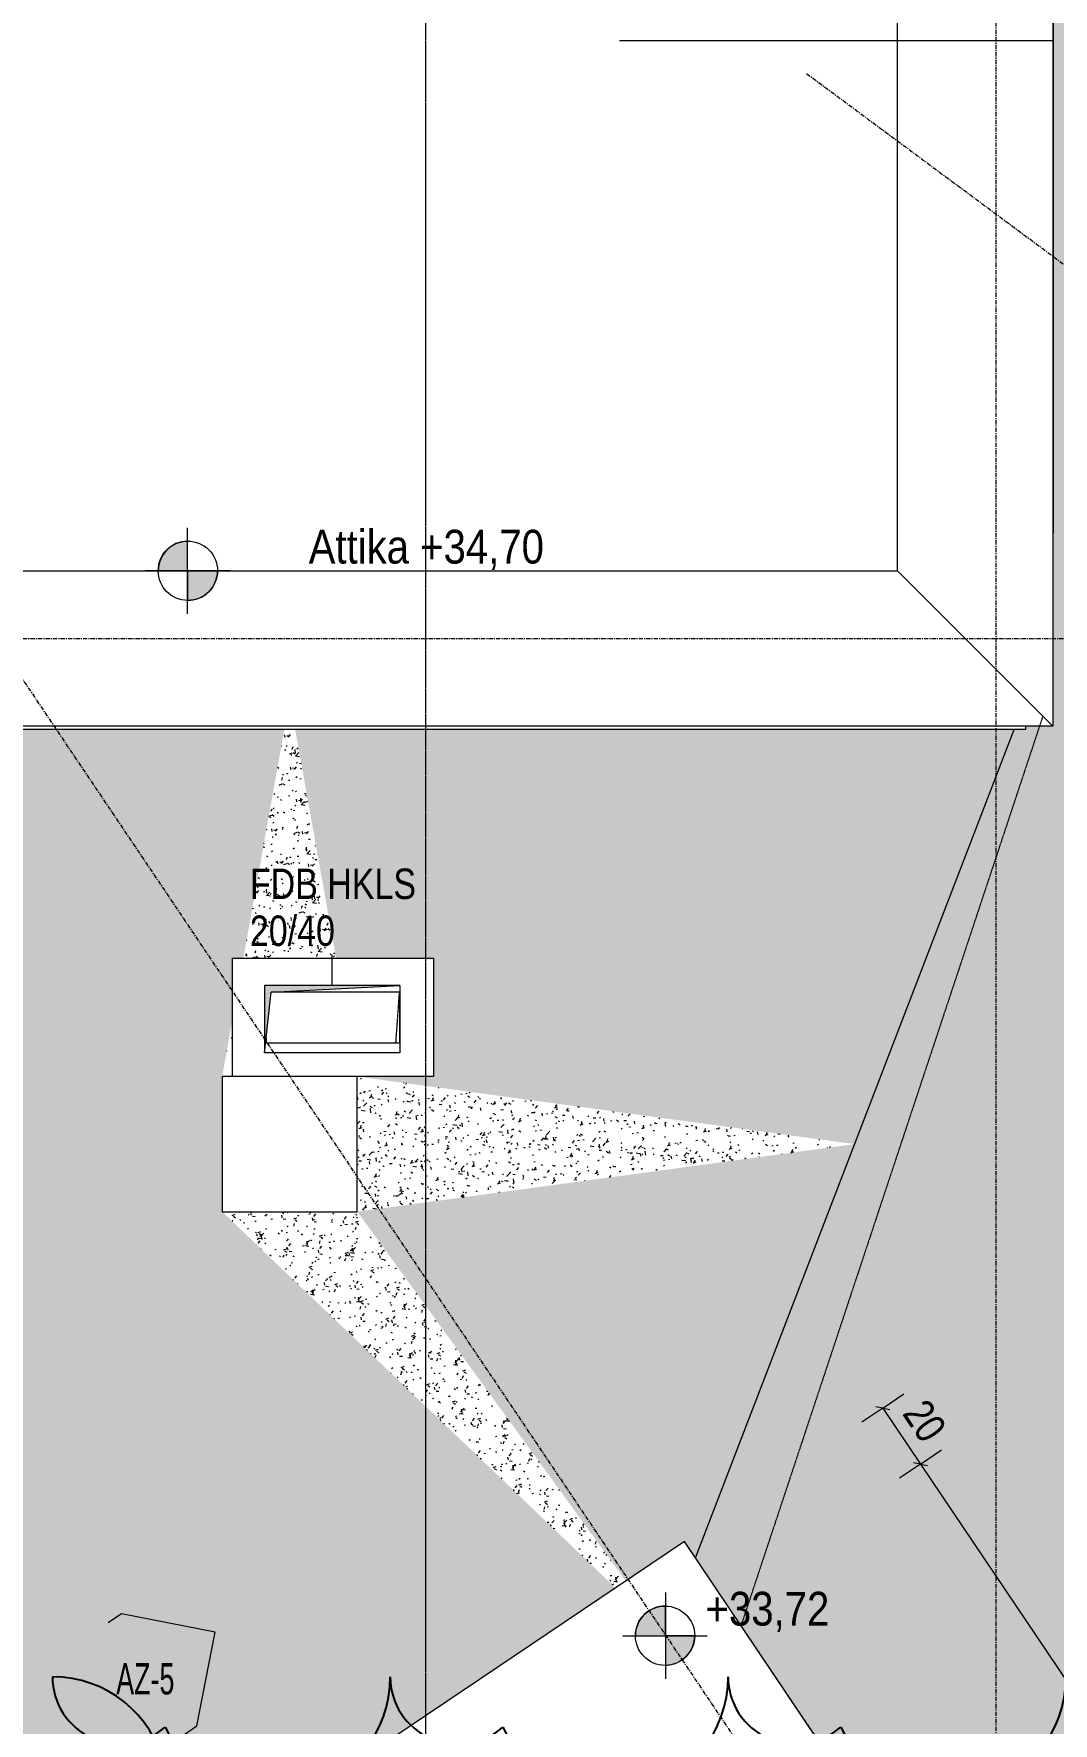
# Model space of a CAD drawing. Header units: centimetres. Extents: x -4512 to 25286, y -2765 to 13485.
# Drawn here: x 19497 to 19798, y 10620 to 11120 of the extents above; entities that cross this region are included whole.
import ezdxf

# ---------------------------------------------------------------- set-up
doc = ezdxf.new("R2010")
doc.units = ezdxf.units.CM
for name, pattern in [('_3D Schnittbereich_', [0.6000000000000001, 0.4, -0.2]), ('DB_Strichlinie', [0.215, 0.15, -0.065]), ('DB_Strichpunkt', [0.28, 0.15, -0.065, 0, -0.065]), ('Rasterlinie', [2.2225, 1.27, -0.3175000000000001, 0.3175000000000001, -0.3175000000000001]), ('Verdeckt 0_5', [0.10584, 0.05292, -0.05292])]:
    doc.linetypes.add(name, pattern=pattern)
for name, color, linetype, lineweight in [('A-ANNO-DIMS', 7, 'Continuous', 5), ('A-ANNO-DIMS-50', 7, 'Continuous', 5), ('A-DETL-GENF', 7, 'Continuous', 9), ('A-FLOR', 7, 'Continuous', 9), ('A-FLOR-PATT', 7, 'Continuous', 9), ('A-GENM', 7, 'Continuous', 9), ('A-GENM-IDEN', 7, 'Continuous', 5), ('G-ANNO-DIMS', 7, 'Continuous', 5), ('I-WALL', 7, 'Continuous', 9), ('S-GRID', 7, 'Continuous', 5)]:
    doc.layers.add(name, color=color, linetype=linetype, lineweight=lineweight)
for name, color, linetype, lineweight, true_color in [('A-DETL', 251, 'Continuous', 9, 0x4f4f4f), ('G-ANNO-REVC', 1, 'Continuous', 25, 0xff0000), ('G-ANNO-SYMB', 9, '_3D Schnittbereich_', 5, 0xc0c0c0)]:
    doc.layers.add(name, color=color, linetype=linetype, lineweight=lineweight, true_color=true_color)
doc.styles.add('Arial Narrow', font='ARIALN.TTF', dxfattribs={"width": 0.75, "height": 9.249999999999993})
doc.styles.add('Arial Unicode MS_1', font='ARIALUNI.ttf', dxfattribs={"width": 0.85, "height": 9.999999999999998})
doc.styles.add('Arial Unicode MS_3', font='ARIALUNI.ttf', dxfattribs={"width": 0.8, "height": 9})
doc.styles.add('Arial_2', font='arial.ttf', dxfattribs={"width": 0.8, "height": 8.999999999999995})
doc.dimstyles.new('M_1_100', dxfattribs={"dimscale": 30.48, "dimtxt": 9.052603678738716, "dimasz": 0.0984251968503937, "dimexe": 0.2460629921259842, "dimexo": 0.0625, "dimgap": 0.0328083989501312, "dimtad": 1, "dimdec": 1, "dimrnd": 0.5, "dimdsep": 46, "dimtxsty": 'Arial Unicode MS_3', "dimblk1": 'OBLIQUE', "dimblk2": 'OBLIQUE', "dimsah": 1, "dimcen": 0.09, "dimazin": 0, "dimtfac": 1, "dimtdec": 4, "dimtix": 1, "dimtmove": 0, "dimatfit": 3, "dimfxl": 0.2460629921259842, "dimfxlon": 1, "dimtvp": 1, "dimtolj": 1, "dimtzin": 0, "dimlwd": 13, "dimlwe": 13, "dimarcsym": 2})
pattern_1 = [(50.00699999999999, (-13312.88574770803, -4.038), (9.107782326929737, -0.7955866296427851), [0.9524799999999999, -10.477]), (355.006, (-13312.88574770803, -4.038), (-1.762116826324282, 9.552658388657306), [0.7618699999999999, -8.381]), (100.45, (-13312.12674770803, -4.104), (7.34559419595724, 8.75656501764929), [0.80946, -8.903999999999998]), (46.19100000000001, (-13312.88574770803, -1.498), (13.55232286107851, -2.100299280838054), [1.429, -15.716]), (96.63499999999998, (-13311.75674770803, -1.673), (11.86796191411614, 12.37213514334081), [1.214, -13.356]), (351.19, (-13312.88574770803, -1.498), (11.86794231373422, 12.37229850261773), [1.143, -12.571]), (21.009, (-13311.61574770803, -2.132), (7.579741266218528, -5.112403675100778), [0.9524100000000001, -10.476]), (326.001, (-13311.61574770803, -2.132), (3.090013181379185, 9.20952395832178), [0.7618699999999999, -8.381]), (71.454, (-13310.98474770803, -2.558), (10.66926425743748, 4.097246417408542), [0.8094999999999998, -8.904999999999996]), (37.508, (-13312.88574770803, -4.038), (0.1545213359762228, 4.228183079849797), [0.41908, -7.861000000000001, 0.41908, -8.09, -8.413]), (37.508, (-13312.88574770803, -4.038), (0.1545213359762228, 4.228183079849797), [-16.789, 0.41908, -7.994]), (7.507999999999999, (-13312.88574770803, -4.038), (3.340087260824038, 5.00937851335682), [0.4190399999999999, -4.431999999999998, 0.4190399999999999, -7.669999999999998, -3.206]), (7.507999999999999, (-13312.88574770803, -4.038), (3.340087260824038, 5.00937851335682), [-12.939, 0.4190399999999999, -2.786999999999999]), (327.501, (-13315.71774770803, -4.038), (6.778068738090259, -0.2854560942133095), [0.41903, -2.755, 0.41903, -9.485, -13.142]), (327.501, (-13315.71774770803, -4.038), (6.778068738090259, -0.2854560942133095), [-13.079, 0.41903, -12.723]), (317.5, (-13316.98674770803, -4.038), (7.405157172771208, 1.27244970295691), [0.41903, -3.708, 0.41903, -6.159, -9.333]), (317.5, (-13316.98674770803, -4.038), (7.405157172771208, 1.27244970295691), [-10.704, 0.41903, -8.914])]
pattern_2 = [(50.00600000000001, (-13310.92974770803, 0), (9.107125732550195, -0.796511702062241), [0.95242, -10.477]), (354.999, (-13310.92974770803, 0), (-1.761945928964668, 9.552960773676652), [0.7618399999999997, -8.379999999999997]), (100.449, (-13310.17074770803, -0.06641), (7.345928385969761, 8.755453394782233), [0.8094899999999999, -8.904]), (46.18999999999999, (-13310.92974770803, 2.54), (13.55090166360814, -2.101979092004036), [1.429, -15.715]), (96.63399999999997, (-13309.79974770803, 2.365), (11.86730006902616, 12.37081917545042), [1.214, -13.357]), (351.182, (-13310.92974770803, 2.54), (11.86769333626054, 12.37094789725012), [1.143, -12.57]), (21.004, (-13309.65974770803, 1.905), (7.579295095973473, -5.113065112841071), [0.95232, -10.476]), (325.994, (-13309.65974770803, 1.905), (3.088921076188576, 9.209435953687827), [0.76189, -8.381]), (71.45499999999998, (-13309.02774770803, 1.479), (10.66887469600209, 4.096484556422293), [0.80948, -8.904]), (37.506, (-13310.92974770803, 0), (0.1546689273142947, 4.228177683461688), [0.41904, -7.86, 0.41904, -8.089, -8.413]), (37.506, (-13310.92974770803, 0), (0.1546689273142947, 4.228177683461688), [-16.787, 0.41904, -7.994]), (7.502, (-13310.92974770803, 0), (3.340611823400221, 5.009028712770436), [0.41901, -4.431, 0.41901, -7.669, -3.206]), (7.502, (-13310.92974770803, 0), (3.340611823400221, 5.009028712770436), [-12.939, 0.41901, -2.787]), (327.494, (-13313.76074770803, 0), (6.778033812463763, -0.2862841893956962), [0.41904, -2.755, 0.41904, -9.485, -13.142]), (327.494, (-13313.76074770803, 0), (6.778033812463763, -0.2862841893956962), [-13.079, 0.41904, -12.723]), (317.494, (-13315.03074770803, 0), (7.404614715377528, 1.27093702315046), [0.4190499999999999, -3.707999999999999, 0.4190499999999999, -6.158999999999998, -9.332999999999997]), (317.494, (-13315.03074770803, 0), (7.404614715377528, 1.27093702315046), [-10.705, 0.4190499999999999, -8.913999999999996])]

# ---------------------------------------------------------------- blocks, each defined once
blk = doc.blocks.new('062_HNP_Attikaverblechung - 062_Attikaverblechung-14013499-DD - FOK AF 300')
at = {"layer": 'A-GENM', "lineweight": 5}
for p, q in [((-45.99999999999915, -46.00000000000087), (6.226e-13, -8.528e-13)), ((6.226e-13, -8.46e-13), (597.1756129919156, -8.46e-13)), ((551.1756129919155, -46.00000000000086), (-45.99999999999918, -46.00000000000086))]:
    blk.add_line(p, q, dxfattribs=at)
blk = doc.blocks.new('062_HNP_Attikaverblechung - 062_Attikaverblechung-14013504-DD - FOK AF 300')
at = {"layer": 'A-GENM', "lineweight": 5}
for p, q in [((6.091e-13, -8.46e-13), (527.2997925750102, -8.46e-13)), ((573.29979257501, -46.00000000000082), (527.2997925750102, -8.054e-13)), ((573.29979257501, -46.00000000000086), (46.0000000000007, -46.00000000000086))]:
    blk.add_line(p, q, dxfattribs=at)
blk = doc.blocks.new('HNP_DD_Symbol - DD_Symbol_HKLS-17750153-DD - FOK AF 300')
at = {"layer": 'A-GENM', "linetype": 'DB_Strichlinie'}
blk.add_line((39.85713518821252, -2.00010736502499), (38.78570661678403, -17.00010736502348), dxfattribs=at)
blk = doc.blocks.new('HNP_BD_Symbol - BD_Symbol-17750154-DD - FOK AF 300')
at = {"layer": 'A-DETL-GENF', "true_color": 0xc0c0c0}
blk.add_hatch(color=9, dxfattribs=at).paths.add_polyline_path([(2.9454e-11, -20.00010736501346), (2.000010736526642, -2.000010736491124), (40.00000000002903, 1.12618e-11), (2.9454e-11, 9.9624e-12), (2.9454e-11, -17.50010736501533)])
at = {"layer": 'A-DETL-GENF'}
for p, q in [((39.99999999999945, -1.151e-13), (-1.218e-13, -1.151e-13)), ((-1.218e-13, -1.151e-13), (-1.218e-13, -20.00010736502922)), ((-1.218e-13, -20.00010736502922), (2.000010736502674, -2.000010736502721)), ((2.000010736502674, -2.000010736502721), (39.99999999999945, -2.33e-14))]:
    blk.add_line(p, q, dxfattribs=at)
at = {"layer": 'A-GENM'}
for p, q in [((-1.218e-13, 0), (-1.218e-13, -20.00010736502922)), ((39.99999999999985, 0), (-1.218e-13, 0)), ((39.99999999999985, 0), (39.99999999999985, -20.00010736502922)), ((39.99999999999985, -20.00010736502922), (-1.218e-13, -20.00010736502922))]:
    blk.add_line(p, q, dxfattribs=at)
blk = doc.blocks.new('Höhenkoten - Roh-32967-DD - FOK AF 300')
at = {"layer": 'G-ANNO-DIMS'}
h = blk.add_hatch(color=256, dxfattribs=at)
edge = h.paths.add_edge_path()
edge.add_arc((-0.0027363332696677, -1.1e-15), 0.1755155214602179, 89.10670749709578, 180.0000000000002, ccw=False)
edge.add_line((6e-16, 0.1754941900852822), (4e-16, -1.1e-15))
edge.add_line((4e-16, -1.1e-15), (-0.1782518547298856, -6e-16))
h = blk.add_hatch(color=256, dxfattribs=at)
edge = h.paths.add_edge_path()
edge.add_arc((-0.0027363332696677, 3e-16), 0.1755155214602181, 270.89329250290405, 359.99999999999847, ccw=False)
edge.add_line((2e-16, -0.1754941900852832), (4e-16, -1e-15))
edge.add_line((4e-16, -1e-15), (0.1727791881905504, -3.3e-15))
for p, q in [((8e-16, 0.2549520929039358), (0, -0.2549520929039358)), ((4e-16, -1.1e-15), (6e-16, 0.1754941900852822)), ((-0.2527363332696674, 0), (0.2472636667303326, 0)), ((-0.2014091323909538, 0), (0.1981284657474312, 0)), ((-0.1782518547298856, -6e-16), (4e-16, -1.1e-15)), ((0.1727791881905504, -3.3e-15), (4e-16, -1e-15)), ((4e-16, -1e-15), (2e-16, -0.1754941900852832))]:
    blk.add_line(p, q, dxfattribs=at)
blk.add_circle((-0.0027363332696675, 0), 0.1755155214602182, dxfattribs=at)
for centre, radius, start, end in [((-0.0027363332696677, -1.1e-15), 0.1755155214602179, 89.10670749709544, 179.9999999999998), ((-0.0027363332696677, 3e-16), 0.1755155214602181, 270.8932925029036, 359.9999999999981)]:
    blk.add_arc(centre, radius, start, end, dxfattribs=at)
blk = doc.blocks.new('DIMBLOCK62-DD - FOK AF 300')
at = {"layer": 'A-ANNO-DIMS-50', "lineweight": 13}
for p, q in [((19747.97127284018, 10713.59216669723), (19754.19436571896, 10717.77822869176)), ((19747.97127284018, 10713.59216669723), (19741.7481799614, 10709.40610470271)), ((19747.97127284018, 10713.59216669723), (19745.88944186552, 10713.99957287409)), ((19747.97127284018, 10713.59216669723), (19759.13410482558, 10696.9972523538)), ((19747.97127284018, 10713.59216669723), (19750.05310381484, 10713.18476052038)), ((19759.13410482558, 10696.9972523538), (19765.35719770436, 10701.18331434833)), ((19759.13410482558, 10696.9972523538), (19752.91101194679, 10692.81119035928)), ((19759.13410482558, 10696.9972523538), (19757.05227385092, 10697.40465853065)), ((19759.13410482558, 10696.9972523538), (19761.21593580024, 10696.58984617695))]:
    blk.add_line(p, q, dxfattribs=at)
at = {"layer": 'A-ANNO-DIMS-50', "color": 0, "lineweight": 13, "insert": (19760.98801269307, 10716.96347748974), "char_height": 9, "width": 13.27715206215012, "attachment_point": 1, "rotation": 303.9273741350024, "line_spacing_factor": 1.117605392436879, "style": 'Arial Unicode MS_3'}
blk.add_mtext('20', dxfattribs=at)
blk = doc.blocks.new('_Oblique')
at = {"color": 0, "linetype": 'ByBlock', "lineweight": -2}
blk.add_line((-0.5, -0.5), (0.5, 0.5), dxfattribs=at)
blk = doc.blocks.new('DIMBLOCK63-DD - FOK AF 300')
at = {"layer": 'A-ANNO-DIMS-50', "lineweight": 13}
for p, q in [((19759.13410482558, 10696.9972523538), (19765.35719770436, 10701.18331434833)), ((19759.13410482558, 10696.9972523538), (19752.91101194679, 10692.81119035928)), ((19759.13410482558, 10696.9972523538), (19757.05227385092, 10697.40465853065)), ((19759.13410482558, 10696.9972523538), (20310.24749947536, 9877.699820510852)), ((19759.13410482558, 10696.9972523538), (19761.21593580024, 10696.58984617695)), ((20310.24749947536, 9877.69982051085), (20316.47059235415, 9881.88588250537)), ((20310.24749947536, 9877.69982051085), (20304.02440659657, 9873.513758516332)), ((20310.24749947536, 9877.699820510852), (20308.1656685007, 9878.107226687704)), ((20310.24749947536, 9877.699820510852), (20312.32933045002, 9877.292414334))]:
    blk.add_line(p, q, dxfattribs=at)
at = {"layer": 'A-ANNO-DIMS-50', "color": 0, "lineweight": 13, "insert": (20038.28986633498, 10304.72037336691), "char_height": 9, "width": 29.77300765451845, "attachment_point": 1, "rotation": 303.9273741350024, "line_spacing_factor": 1.117605392436879, "style": 'Arial Unicode MS_3'}
blk.add_mtext('987,5', dxfattribs=at)
blk = doc.blocks.new('Schnitt - Detail-6677996-DD - FOK AF 300')
at = {"layer": 'G-ANNO-SYMB', "color": 7, "linetype": 'Continuous', "lineweight": 13}
for p, q in [((-0.3999999999999996, 0.4937499999999992), (-0.7999999999999979, 0.0937500000000018)), ((2.2e-15, 0.0937499999999956), (-0.3999999999999996, 0.4937499999999992)), ((-0.7999999999999979, 0.0937500000000017), (-0.7999999999999979, 2.1e-15)), ((2.1e-15, -6e-16), (2.1e-15, 0.0937499999999956))]:
    blk.add_line(p, q, dxfattribs=at)
blk = doc.blocks.new('Family - ___-19712340-DD - FOK AF 300')
at = {"layer": 'G-ANNO-REVC', "color": 5, "true_color": 0x0000ff}
for centre, radius, start, end in [((32825.54149528728, 10600.11748635995), 33.94999999999709, 295.2087652967654, 90), ((32845.54149528728, 10634.06748635995), 19.99999999999956, 180, 311.810314895769), ((32890.54149528728, 10634.06748635995), 35, 205.2087652967599, 0), ((32945.54149528728, 10634.06748635995), 20.00000000000441, 180, 311.8103148957761), ((32990.54149528728, 10634.06748635995), 35.00000000000728, 205.2087652967648, 0), ((33045.54149528728, 10634.06748635995), 19.99999999999956, 180, 311.810314895769), ((33090.54149528728, 10634.06748635995), 35, 205.2087652967599, 0)]:
    blk.add_arc(centre, radius, start, end, dxfattribs=at)

msp = doc.modelspace()

# ---------------------------------------------------------------- hatches: boundary and pattern name
at = {"layer": 'A-FLOR-PATT', "lineweight": 5, "true_color": 0x787878}
h = msp.add_hatch(dxfattribs=at)
h.set_pattern_fill('FP_89', color=8, style=0, pattern_type=2)
h.set_pattern_definition([(50.004, (-13320.94574770803, -3.38), (9.108260036566453, -0.7938885981587598), [0.9524799999999999, -10.477]), (355.016, (-13320.94574770803, -3.38), (-1.761965369992427, 9.550184502665248), [0.7619099999999999, -8.380999999999997]), (100.453, (-13320.18674770803, -3.446), (7.346300526177097, 8.756147644888708), [0.8093100000000001, -8.902000000000001]), (46.18899999999999, (-13320.94574770803, -0.84009), (13.55219084733908, -2.097944526744869), [1.429, -15.716]), (96.636, (-13319.81674770803, -1.015), (11.86873927816719, 12.3724578377496), [1.214, -13.354]), (351.2, (-13320.94574770803, -0.84009), (11.8694297013902, 12.37178126074641), [1.143, -12.571]), (21.012, (-13319.67574770803, -1.475), (7.580225319067717, -5.109781219598812), [0.9524799999999999, -10.477]), (326.013, (-13319.67574770803, -1.475), (3.089742604290463, 9.20905291760409), [0.76181, -8.38]), (71.45100000000001, (-13319.04374770803, -1.9), (10.67011500524774, 4.09858387431402), [0.80942, -8.904]), (37.507, (-13320.94574770803, -3.38), (0.1544107110595343, 4.22677824498874), [0.4191, -7.861000000000001, 0.4191, -8.09, -8.414]), (37.507, (-13320.94574770803, -3.38), (0.1544107110595343, 4.22677824498874), [-16.789, 0.4191, -7.995]), (7.515000000000003, (-13320.94574770803, -3.38), (3.34059742126143, 5.008925919701895), [0.4190699999999999, -4.431999999999998, 0.4190699999999999, -7.669999999999998, -3.206999999999999]), (7.515000000000003, (-13320.94574770803, -3.38), (3.34059742126143, 5.008925919701895), [-12.94, 0.4190699999999999, -2.786999999999999]), (327.514, (-13323.77756770803, -3.38), (6.778976854262027, -0.2844552853784377), [0.419, -2.755, 0.419, -9.485, -13.141]), (327.514, (-13323.77756770803, -3.38), (6.778976854262027, -0.2844552853784377), [-13.078, 0.419, -12.722]), (317.511, (-13325.04774770803, -3.381), (7.405650150521968, 1.27319591896689), [0.41898, -3.707, 0.41898, -6.157999999999999, -9.332]), (317.511, (-13325.04774770803, -3.381), (7.405650150521968, 1.27319591896689), [-10.703, 0.41898, -8.913])])
h.paths.add_polyline_path([(19798.32044021224, 10924.69127732575), (20340.16806715919, 11011.19619682334), (19798.3892598792, 11437.64310165589), (19798.3892598792, 10972.68907636684), (19798.32044021224, 10972.68907636684), (19798.32044021224, 10930.70665138684)])
h = msp.add_hatch(dxfattribs=at)
h.set_pattern_fill('FP_36', color=8, style=0, pattern_type=2)
h.set_pattern_definition([(49.98399999999999, (-13320.56874770803, 12.886), (9.109514092092693, -0.7983539352722229), [0.9521700000000001, -10.474]), (354.992, (-13320.56874770803, 12.886), (-1.762124163353057, 9.549278529445422), [0.76199, -8.382]), (100.455, (-13319.80974770803, 12.819), (7.34708365382575, 8.75050368742774), [0.8092, -8.901]), (46.168, (-13320.56874770803, 15.425), (13.55355629352362, -2.103575241888498), [1.428, -15.711]), (96.638, (-13319.43874770803, 15.25), (11.87034105059709, 12.36404805646232), [1.214, -13.352]), (351.177, (-13320.56874770803, 15.425), (11.86982889856563, 12.36367643214494), [1.143, -12.573]), (20.983, (-13319.29874770803, 14.79), (7.580439115676908, -5.112542988916132), [0.95237, -10.476]), (326.003, (-13319.29874770803, 14.79), (3.089942309039956, 9.20463809863293), [0.76195, -8.381]), (71.443, (-13318.66674770803, 14.364), (10.67036218731243, 4.092983727254852), [0.80915, -8.901]), (37.482, (-13320.56874770803, 12.886), (0.1546678871320095, 4.225493443929374), [0.41899, -7.859, 0.41899, -8.088, -8.412]), (37.482, (-13320.56874770803, 12.886), (0.1546678871320095, 4.225493443929374), [-16.785, 0.41899, -7.992999999999999]), (7.486999999999997, (-13320.56874770803, 12.886), (3.341192197577762, 5.006040720853705), [0.41908, -4.431999999999999, 0.41908, -7.67, -3.207]), (7.486999999999997, (-13320.56874770803, 12.886), (3.341192197577762, 5.006040720853705), [-12.941, 0.41908, -2.788]), (327.503, (-13323.40069770803, 12.886), (6.779228281965709, -0.2871374252797092), [0.41908, -2.756, 0.41908, -9.486, -13.144]), (327.503, (-13323.40069770803, 12.886), (6.779228281965709, -0.2871374252797092), [-13.08, 0.41908, -12.725]), (317.506, (-13324.67074770803, 12.887), (7.405884899795245, 1.269723927074216), [0.4190499999999999, -3.707999999999999, 0.4190499999999999, -6.158999999999998, -9.332999999999997]), (317.506, (-13324.67074770803, 12.887), (7.405884899795245, 1.269723927074216), [-10.705, 0.4190499999999999, -8.913999999999996])])
h.paths.add_polyline_path([(20068.13522266801, 10620.66764417289), (20340.16806715919, 11011.19619682334), (19798.32044021224, 10924.69127732575), (19798.32044021224, 10915.41409288946), (19797.66162710005, 10915.41409288946), (20066.74575830196, 10622.18180191037)])
h.paths.add_polyline_path([(20029.6300794701, 10728.31789522655), (19980.3892598792, 10728.31789522655), (19980.3892598792, 10932.41409288946), (20035.38925987921, 10932.41409288946), (20035.38925987921, 10728.31789522655)])
h.paths.add_polyline_path([(19990.3892598792, 10738.31789522655), (20000.38925987909, 10738.31789522656), (20000.38925987921, 10763.31789522656), (20025.3892598793, 10763.31789522656), (20025.38925987922, 10862.41409288936), (19990.38925987921, 10862.41409288934), (19990.3892598792, 10740.78074687442)])
h.paths.add_polyline_path([(19995.89445182791, 10800.41409288936), (19995.89445182792, 10850.41409288937), (20020.89445182791, 10850.41409288937), (20020.89445182791, 10800.41409288937), (20000.38925987921, 10800.41409288936)])
h = msp.add_hatch(dxfattribs=at)
h.set_pattern_fill('FP_79', color=8, style=0, pattern_type=2)
h.set_pattern_definition(pattern_2)
h.paths.add_polyline_path([(19273.45594545527, 10792.43103971069), (19552.41170586802, 10811.7098476751), (19286.33685660566, 10914.41409288946), (19273.45594545527, 10914.41409288946), (19273.45594545527, 10846.29513827021)])
h = msp.add_hatch(dxfattribs=at)
h.set_pattern_fill('FP_84', color=8, style=0, pattern_type=2)
h.set_pattern_definition([(50.00299999999999, (-13321.75574770803, -2.535), (9.108246179209255, -0.7940475671646006), [0.9524799999999999, -10.477]), (355.015, (-13321.75574770803, -2.535), (-1.761798687560328, 9.550215253307682), [0.7619199999999997, -8.380999999999997]), (100.453, (-13320.99674770803, -2.601), (7.346300526177097, 8.756147644888708), [0.8093, -8.902000000000001]), (46.18800000000001, (-13321.75574770803, 0.00476), (13.55284652355925, -2.097459441526322), [1.429, -15.716]), (96.63699999999996, (-13320.62674770803, -0.17009), (11.86963221318758, 12.37178726472694), [1.214, -13.354]), (351.2, (-13321.75574770803, 0.00476), (11.8694297013902, 12.37178126074641), [1.143, -12.571]), (21.011, (-13320.48574770803, -0.62978), (7.58013613540685, -5.109913518710401), [0.95249, -10.477]), (326.014, (-13320.48574770803, -0.62978), (3.089852059395196, 9.207718677883857), [0.7618199999999997, -8.379999999999997]), (71.45100000000001, (-13319.85474770803, -1.056), (10.67011500524774, 4.09858387431402), [0.8094100000000001, -8.902999999999999]), (37.506, (-13321.75574770803, -2.535), (0.1544844822331393, 4.226775549369656), [0.4191, -7.861000000000001, 0.4191, -8.09, -8.414]), (37.506, (-13321.75574770803, -2.535), (0.1544844822331393, 4.226775549369656), [-16.789, 0.4191, -7.995]), (7.514, (-13321.75574770803, -2.535), (3.340684843001911, 5.00886761451501), [0.41908, -4.431999999999999, 0.41908, -7.67, -3.207]), (7.514, (-13321.75574770803, -2.535), (3.340684843001911, 5.00886761451501), [-12.941, 0.41908, -2.788]), (327.514, (-13324.58774770803, -2.535), (6.778976854262027, -0.2844552853784377), [0.419, -2.755, 0.419, -9.485, -13.141]), (327.514, (-13324.58774770803, -2.535), (6.778976854262027, -0.2844552853784377), [-13.078, 0.419, -12.722]), (317.5120000000001, (-13325.85774770803, -2.536), (7.405627927933216, 1.273325171751341), [0.41899, -3.707, 0.41899, -6.157999999999999, -9.332]), (317.5120000000001, (-13325.85774770803, -2.536), (7.405627927933216, 1.273325171751341), [-10.703, 0.41899, -8.913])])
h.paths.add_polyline_path([(19552.41170586802, 10811.7098476751), (19555.45594545302, 10828.7125669761), (19555.45594545276, 10846.70984767496), (19558.67825556446, 10846.70984767496), (19570.80031320155, 10914.41409288946), (19286.33685660566, 10914.41409288946), (19535.4914961827, 10818.24100749504)])
h = msp.add_hatch(dxfattribs=at)
h.set_pattern_fill('FP_86', color=8, style=0, pattern_type=2)
h.set_pattern_definition([(49.995, (-13323.37674770803, 4.915), (9.1090243427045, -0.7973710077604172), [0.9524100000000001, -10.477]), (355.001, (-13323.37674770803, 4.915), (-1.762453665840504, 9.550906871903074), [0.762, -8.382]), (100.453, (-13322.61764770803, 4.848), (7.346663383968297, 8.754180836757913), [0.80938, -8.902999999999999]), (46.18000000000001, (-13323.37674770803, 7.454), (13.5540256915331, -2.102150459234697), [1.429, -15.715]), (96.63699999999996, (-13322.24774770803, 7.279), (11.86986337042483, 12.36980066805633), [1.214, -13.355]), (351.186, (-13323.37674770803, 7.454), (11.87047596152969, 12.36918709724878), [1.143, -12.573]), (20.997, (-13322.10674770803, 6.819), (7.580179239973912, -5.112340822937036), [0.9524799999999999, -10.477]), (326.004, (-13322.10674770803, 6.819), (3.089800909182037, 9.208297526775395), [0.7619599999999999, -8.381999999999996]), (71.449, (-13321.47474770803, 6.393), (10.67056980985372, 4.095997184207809), [0.80938, -8.902999999999999]), (37.496, (-13323.37674770803, 4.915), (0.1546134853362393, 4.227541918201662), [0.41908, -7.861000000000001, 0.41908, -8.089, -8.413]), (37.496, (-13323.37674770803, 4.915), (0.1546134853362393, 4.227541918201662), [-16.788, 0.41908, -7.994]), (7.499000000000001, (-13323.37674770803, 4.915), (3.341004599839181, 5.007862344738864), [0.4191, -4.431999999999999, 0.4191, -7.671, -3.207]), (7.499000000000001, (-13323.37674770803, 4.915), (3.341004599839181, 5.007862344738864), [-12.941, 0.4191, -2.788]), (327.504, (-13326.20874770803, 4.915), (6.779770533153858, -0.2861756764273697), [0.4190799999999999, -2.755999999999999, 0.4190799999999999, -9.485999999999997, -13.144]), (327.504, (-13326.20874770803, 4.915), (6.779770533153858, -0.2861756764273697), [-13.08, 0.4190799999999999, -12.725]), (317.505, (-13327.47874770803, 4.915), (7.406520774970929, 1.271744868251508), [0.41907, -3.708, 0.41907, -6.159, -9.334]), (317.505, (-13327.47874770803, 4.915), (7.406520774970929, 1.271744868251508), [-10.705, 0.41907, -8.915])])
h.paths.add_polyline_path([(19555.45594545276, 10811.7098476751), (19555.45594545276, 10828.71256697466), (19552.41170586802, 10811.7098476751)])
h.paths.add_polyline_path([(19566.7417468956, 10846.70984767496), (19586.14515935787, 10846.70984767496), (19574.02310919478, 10914.41409288946), (19570.80031320155, 10914.41409288946), (19558.67825556446, 10846.70984767496), (19565.66010620527, 10846.70984767496)])
h = msp.add_hatch(dxfattribs=at)
h.set_pattern_fill('FP_85', color=8, style=0, pattern_type=2)
h.set_pattern_definition([(49.98899999999998, (-13297.93574770803, 24.039), (9.106369053590907, -0.8013885822757061), [0.95201, -10.472]), (354.971, (-13297.93574770803, 24.039), (-1.761524843110714, 9.551182870571779), [0.7618299999999998, -8.379999999999997]), (100.45, (-13297.17674770803, 23.972), (7.34471563325656, 8.750301781458552), [0.8093799999999999, -8.902999999999997]), (46.17100000000001, (-13297.93574770803, 26.578), (13.55023277729201, -2.107886543721257), [1.428, -15.708]), (96.63499999999998, (-13296.80674770803, 26.403), (11.86713074883685, 12.36197103175747), [1.214, -13.354]), (351.155, (-13297.93574770803, 26.578), (11.8669779948951, 12.36232414510619), [1.143, -12.571]), (20.97500000000001, (-13296.66574770803, 25.943), (7.578573643838492, -5.11618476258594), [0.9520799999999997, -10.473]), (325.979, (-13296.66574770803, 25.943), (3.089094008103851, 9.20531163020008), [0.76198, -8.382]), (71.449, (-13296.03474770803, 25.517), (10.66739472845943, 4.089679046971277), [0.80917, -8.901]), (37.482, (-13297.93574770803, 24.039), (0.1540593749723405, 4.226286988478555), [0.41889, -7.857, 0.41889, -8.086, -8.408999999999999]), (37.482, (-13297.93574770803, 24.039), (0.1540593749723405, 4.226286988478555), [-16.781, 0.41889, -7.991000000000001]), (7.471000000000001, (-13297.93574770803, 24.039), (3.340476971612735, 5.005838950877767), [0.4189600000000001, -4.431, 0.4189600000000001, -7.667999999999999, -3.206]), (7.471000000000001, (-13297.93574770803, 24.039), (3.340476971612735, 5.005838950877767), [-12.937, 0.4189600000000001, -2.787]), (327.478, (-13300.76674770803, 24.041), (6.777721540814874, -0.2904009558766156), [0.41909, -2.756, 0.41909, -9.487, -13.144]), (327.478, (-13300.76674770803, 24.041), (6.777721540814874, -0.2904009558766156), [-13.081, 0.41909, -12.725]), (317.483, (-13302.03674770803, 24.041), (7.404244040293582, 1.267365453125885), [0.4191, -3.708, 0.4191, -6.159, -9.334]), (317.483, (-13302.03674770803, 24.041), (7.404244040293582, 1.267365453125885), [-10.706, 0.4191, -8.915])])
h.paths.add_polyline_path([(19739.63342258892, 10791.70984971846), (19583.83879530143, 10914.41409288946), (19574.02310919478, 10914.41409288946), (19586.14515935787, 10846.70984767496), (19614.95594545275, 10846.70984767496), (19614.95594545275, 10811.70984389153), (19592.61761587353, 10811.68187112364), (19729.20252022782, 10793.12688241641)])
h = msp.add_hatch(dxfattribs=at)
h.set_pattern_fill('FP_77', color=8, style=0, pattern_type=2)
h.set_pattern_definition([(49.99999999999999, (-13322.40999770803, -0.37206), (9.109093891767046, -0.7965760923931402), [0.9525, -10.477]), (355, (-13322.40999770803, -0.37206), (-1.762112659315114, 9.552930020463952), [0.76199, -8.382]), (100.451, (-13321.65074770803, -0.43847), (7.346606168913798, 8.755891205290167), [0.8095, -8.904]), (46.185, (-13322.40999770803, 2.168), (13.55351675505086, -2.101689218356423), [1.429, -15.716]), (96.636, (-13321.28074770803, 1.993), (11.86984813980185, 12.3715800986795), [1.214, -13.357]), (351.185, (-13322.40999770803, 2.168), (11.87001014356361, 12.37110953761614), [1.143, -12.573]), (21.001, (-13321.13974770803, 1.533), (7.580894514464105, -5.112745188308139), [0.9524899999999997, -10.477]), (325.9999999999999, (-13321.13974770803, 1.533), (3.090173917424155, 9.209470026015149), [0.76199, -8.382]), (71.452, (-13320.50874770803, 1.107), (10.67035532931578, 4.096555888321587), [0.8094999999999998, -8.904999999999996]), (37.501, (-13322.40999770803, -0.37206), (0.1542445621192901, 4.227555394676293), [0.4190999999999999, -7.860999999999999, 0.4190999999999999, -8.089999999999996, -8.413999999999996]), (37.501, (-13322.40999770803, -0.37206), (0.1542445621192901, 4.227555394676293), [-16.78899999999999, 0.4190999999999999, -7.994999999999998]), (7.500999999999999, (-13322.40999770803, -0.37206), (3.340699246934778, 5.008970407332171), [0.4191, -4.431999999999999, 0.4191, -7.671, -3.207]), (7.500999999999999, (-13322.40999770803, -0.37206), (3.340699246934778, 5.008970407332171), [-12.941, 0.4191, -2.788]), (327.5, (-13325.24174770803, -0.37208), (6.779750537800814, -0.2866489930029252), [0.4191, -2.756, 0.4191, -9.487, -13.144]), (327.5, (-13325.24174770803, -0.37208), (6.779750537800814, -0.2866489930029252), [-13.081, 0.4191, -12.725]), (317.5, (-13326.51174770803, -0.37209), (7.406631727444829, 1.271098522541679), [0.4191, -3.708, 0.4191, -6.159, -9.334]), (317.5, (-13326.51174770803, -0.37209), (7.406631727444829, 1.271098522541679), [-10.706, 0.4191, -8.915])])
h.paths.add_polyline_path([(19739.63342258892, 10791.70984971846), (19786.85674650257, 10914.41409288946), (19583.83879530143, 10914.41409288946), (19730.82192234192, 10798.64980963771)])
h = msp.add_hatch(dxfattribs=at)
h.set_pattern_fill('FP_35', color=8, style=0, pattern_type=2)
h.set_pattern_definition(pattern_1)
h.paths.add_polyline_path([(20068.13522266801, 10620.66764417289), (19797.66162710005, 10915.41409288946), (19790.32044021226, 10915.41409288946), (19790.32044021226, 10914.41409288946), (19786.85674650257, 10914.41409288946), (19739.63342258892, 10791.70984971846), (20066.74575830196, 10621.39110154706)])
h = msp.add_hatch(dxfattribs=at)
h.set_pattern_fill('FP_83', color=8, style=0, pattern_type=2)
h.set_pattern_definition(pattern_2)
h.paths.add_polyline_path([(19552.41170208446, 10771.70984767509), (19552.41170586802, 10811.70984389153), (19273.45594545527, 10792.43103971069), (19273.45594545527, 10790.98865956943), (19504.47975410491, 10775.02245545201)])
h = msp.add_hatch(dxfattribs=at)
h.set_pattern_fill('FP_87', color=8, style=0, pattern_type=2)
h.set_pattern_definition([(50.00600000000001, (-13308.06474770803, 0), (9.107125732550195, -0.796511702062241), [0.95242, -10.477]), (354.999, (-13308.06474770803, 0), (-1.761945928964668, 9.552960773676652), [0.7618399999999997, -8.379999999999997]), (100.449, (-13307.30574770803, -0.06641), (7.345928385969761, 8.755453394782233), [0.8095, -8.904]), (46.18999999999999, (-13308.06474770803, 2.54), (13.55090166360814, -2.101979092004036), [1.429, -15.715]), (96.63399999999997, (-13306.93574770803, 2.365), (11.86829337341178, 12.37093470205991), [1.214, -13.357]), (351.182, (-13308.06474770803, 2.54), (11.86769333626054, 12.37094789725012), [1.143, -12.57]), (21.004, (-13306.79474770803, 1.905), (7.579295095973473, -5.113065112841071), [0.9523299999999999, -10.476]), (325.994, (-13306.79474770803, 1.905), (3.089750055198042, 9.208876673970812), [0.76189, -8.381]), (71.45499999999998, (-13306.16374770803, 1.479), (10.66887469600209, 4.096484556422293), [0.80948, -8.904]), (37.506, (-13308.06474770803, 0), (0.1546689273142947, 4.228177683461688), [0.41905, -7.86, 0.41905, -8.089, -8.413]), (37.506, (-13308.06474770803, 0), (0.1546689273142947, 4.228177683461688), [-16.787, 0.41905, -7.994]), (7.502, (-13308.06474770803, 0), (3.340611823400221, 5.009028712770436), [0.41901, -4.431, 0.41901, -7.669, -3.206]), (7.502, (-13308.06474770803, 0), (3.340611823400221, 5.009028712770436), [-12.939, 0.41901, -2.787]), (327.495, (-13310.89574770803, 0), (6.778038808033111, -0.2861658903452602), [0.4190399999999999, -2.754999999999999, 0.4190399999999999, -9.484999999999996, -13.143]), (327.495, (-13310.89574770803, 0), (6.778038808033111, -0.2861658903452602), [-13.079, 0.4190399999999999, -12.724]), (317.494, (-13312.16574770803, 0), (7.404614715377528, 1.27093702315046), [0.4190499999999999, -3.707999999999999, 0.4190499999999999, -6.158999999999998, -9.332999999999997]), (317.494, (-13312.16574770803, 0), (7.404614715377528, 1.27093702315046), [-10.705, 0.4190499999999999, -8.913999999999996])])
h.paths.add_polyline_path([(19592.41170208445, 10771.70984767509), (19739.63342258892, 10791.70984971846), (19592.41170586802, 10811.6888292194), (19592.41170208445, 10791.70984971846)])
h = msp.add_hatch(dxfattribs=at)
h.set_pattern_fill('FP_76', color=8, style=0, pattern_type=2)
h.set_pattern_definition([(50.01, (-13308.34174770803, -5.786), (9.107181317363562, -0.7958759028040037), [0.95247, -10.477]), (355.009, (-13308.34174770803, -5.786), (-1.76162079155599, 9.552479112081725), [0.76181, -8.38]), (100.45, (-13307.58274770803, -5.852), (7.34559419595724, 8.75656501764929), [0.8094399999999998, -8.903999999999998]), (46.19500000000001, (-13308.34174770803, -3.246), (13.55105555062195, -2.09938263876741), [1.429, -15.716]), (96.63399999999997, (-13307.21274770803, -3.421), (11.86806232019281, 12.37292131083115), [1.214, -13.356]), (351.192, (-13308.34174770803, -3.246), (11.86751043181413, 12.37271276441763), [1.143, -12.57]), (21.01300000000001, (-13307.07274770803, -3.881), (7.578806081999799, -5.111299577548048), [0.95236, -10.476]), (326.002, (-13307.07274770803, -3.881), (3.089852444392943, 9.209577887823032), [0.76181, -8.38]), (71.456, (-13306.44074770803, -4.306999999999999), (10.6681731503538, 4.097936875315455), [0.8095, -8.904]), (37.512, (-13308.34174770803, -5.786), (0.1548350803106124, 4.227400631346077), [0.41907, -7.861000000000001, 0.41907, -8.089, -8.413]), (37.512, (-13308.34174770803, -5.786), (0.1548350803106124, 4.227400631346077), [-16.788, 0.41907, -7.994]), (7.511, (-13308.34174770803, -5.786), (3.339824965800028, 5.009553393050008), [0.41901, -4.431, 0.41901, -7.669, -3.206]), (7.511, (-13308.34174770803, -5.786), (3.339824965800028, 5.009553393050008), [-12.939, 0.41901, -2.787]), (327.502, (-13311.17374770803, -5.787000000000001), (6.778073719206613, -0.2853377945534321), [0.41899, -2.755, 0.41899, -9.484, -13.141]), (327.502, (-13311.17374770803, -5.787000000000001), (6.778073719206613, -0.2853377945534321), [-13.078, 0.41899, -12.722]), (317.5, (-13312.44374770803, -5.787000000000001), (7.405157172771208, 1.27244970295691), [0.419, -3.708, 0.419, -6.157999999999999, -9.332]), (317.5, (-13312.44374770803, -5.787000000000001), (7.405157172771208, 1.27244970295691), [-10.704, 0.419, -8.913])])
h.paths.add_polyline_path([(19671.87080032825, 10662.40197848174), (19689.2311366704, 10674.07968369835), (19692.49532381299, 10669.22707669054), (19739.63342258892, 10791.70984971846), (19592.41170208445, 10771.70984389153), (19671.49652153427, 10662.91685490171)])
h = msp.add_hatch(dxfattribs=at)
h.set_pattern_fill('FP_35', color=8, style=0, pattern_type=2)
h.set_pattern_definition(pattern_1)
h.paths.add_polyline_path([(20068.13522266801, 10620.66764417289), (19739.63342258892, 10791.70984971846), (19692.49532381299, 10669.22707669054), (19709.11416916945, 10644.52111100058), (20066.74575830196, 10620.75996060347)])
h = msp.add_hatch(dxfattribs=at)
h.set_pattern_fill('FP_81', color=8, style=0, pattern_type=2)
h.set_pattern_definition([(49.995, (-13305.69174770803, 13.009), (9.107095779332816, -0.7996689727996209), [0.9521700000000001, -10.474]), (354.98, (-13305.69174770803, 13.009), (-1.76194144998028, 9.551814713803937), [0.76184, -8.38]), (100.45, (-13304.93274770803, 12.943), (7.345336292011334, 8.752449985990276), [0.8094399999999998, -8.903999999999998]), (46.178, (-13305.69174770803, 15.549), (13.55049020308739, -2.106231054759323), [1.428, -15.711]), (96.63499999999998, (-13304.56274770803, 15.373), (11.8676618754224, 12.36605978517999), [1.214, -13.356]), (351.164, (-13305.69174770803, 15.549), (11.86731945674593, 12.36585710379752), [1.143, -12.571]), (20.985, (-13304.42174770803, 14.914), (7.578532796883144, -5.11522009756829), [0.95217, -10.474]), (325.9829999999999, (-13304.42174770803, 14.914), (3.089570226308468, 9.207185010452882), [0.76197, -8.382]), (71.45100000000001, (-13303.79074770803, 14.487), (10.66788819634589, 4.091947510692681), [0.8093, -8.902000000000001]), (37.49, (-13305.69174770803, 13.009), (0.1542627320649788, 4.226917080981817), [0.41895, -7.858, 0.41895, -8.087, -8.411]), (37.49, (-13305.69174770803, 13.009), (0.1542627320649788, 4.226917080981817), [-16.783, 0.41895, -7.992000000000001]), (7.481000000000003, (-13305.69174770803, 13.009), (3.340464527705124, 5.007543583349404), [0.41898, -4.431, 0.41898, -7.669, -3.206]), (7.481000000000003, (-13305.69174770803, 13.009), (3.340464527705124, 5.007543583349404), [-12.938, 0.41898, -2.787]), (327.483, (-13308.52274770803, 13.01), (6.778284407095319, -0.2889662549995595), [0.4190799999999999, -2.755999999999999, 0.4190799999999999, -9.485999999999997, -13.144]), (327.483, (-13308.52274770803, 13.01), (6.778284407095319, -0.2889662549995595), [-13.08, 0.4190799999999999, -12.725]), (317.486, (-13309.79274770803, 13.011), (7.404853441382369, 1.268490248936776), [0.41909, -3.708, 0.41909, -6.159, -9.334]), (317.486, (-13309.79274770803, 13.011), (7.404853441382369, 1.268490248936776), [-10.706, 0.41909, -8.915])])
h.paths.add_polyline_path([(19490.8950657299, 10540.66578407017), (19509.88443466623, 10553.43928386403), (19552.41170208446, 10771.70984767509), (19273.45594545527, 10790.98865956943), (19273.45594545527, 10780.21351936065), (19489.41707525144, 10542.29405257793)])
h = msp.add_hatch(dxfattribs=at)
h.set_pattern_fill('FP_10', color=8, style=0, pattern_type=2)
h.set_pattern_definition([(49.995, (-13323.51838770803, 1.025), (9.108901208815325, -0.7959621649567881), [0.9524, -10.476]), (355.004, (-13323.51838770803, 1.025), (-1.761957546958457, 9.550727490757767), [0.76199, -8.382]), (100.454, (-13322.75928770803, 0.9585100000000001), (7.347493994469144, 8.754490504948867), [0.8093199999999997, -8.902999999999995]), (46.18000000000001, (-13323.51838770803, 3.564), (13.55399656802606, -2.100736545580568), [1.429, -15.715]), (96.63699999999996, (-13322.38888770803, 3.389), (11.86997894904346, 12.36880736972103), [1.214, -13.354]), (351.189, (-13323.51838770803, 3.564), (11.87066331956864, 12.36866724240925), [1.143, -12.573]), (20.999, (-13322.24874770803, 2.93), (7.580357689715456, -5.112076221651215), [0.95249, -10.477]), (326.008, (-13322.24874770803, 2.93), (3.089987156854051, 9.207954135989006), [0.7619199999999999, -8.381]), (71.44800000000002, (-13321.61674770803, 2.504), (10.67064129686551, 4.095810947007719), [0.8093600000000001, -8.902999999999999]), (37.496, (-13323.51838770803, 1.025), (0.1538200894983162, 4.226933212160648), [0.41908, -7.861000000000001, 0.41908, -8.089, -8.413]), (37.496, (-13323.51838770803, 1.025), (0.1538200894983162, 4.226933212160648), [-16.788, 0.41908, -7.994]), (7.502, (-13323.51838770803, 1.025), (3.340742384200317, 5.00803727246589), [0.4191, -4.431999999999999, 0.4191, -7.671, -3.207]), (7.502, (-13323.51838770803, 1.025), (3.340742384200317, 5.00803727246589), [-12.941, 0.4191, -2.788]), (327.508, (-13326.35074770803, 1.025), (6.779790495463124, -0.2857023584570282), [0.41906, -2.756, 0.41906, -9.486, -13.143]), (327.508, (-13326.35074770803, 1.025), (6.779790495463124, -0.2857023584570282), [-13.08, 0.41906, -12.724]), (317.508, (-13327.62074770803, 1.025), (7.406454176412671, 1.272132671028971), [0.41904, -3.708, 0.41904, -6.159, -9.333]), (317.508, (-13327.62074770803, 1.025), (7.406454176412671, 1.272132671028971), [-10.705, 0.41904, -8.914])])
h.paths.add_polyline_path([(19509.88443466623, 10553.43928386403), (19668.84167299519, 10660.36438800182), (19552.41170208446, 10771.70984767509), (19517.60414836212, 10593.06059892032)])
h = msp.add_hatch(dxfattribs=at)
h.set_pattern_fill('FP_82', color=8, style=0, pattern_type=2)
h.set_pattern_definition([(49.992, (-13323.37674770803, 4.217), (9.10885951984756, -0.7964391048174813), [0.95234, -10.476]), (355.001, (-13323.37674770803, 4.217), (-1.762540804196361, 9.549910675683979), [0.762, -8.382]), (100.454, (-13322.61764770803, 4.15), (7.346692039629636, 8.753325657990938), [0.8092799999999998, -8.901999999999997]), (46.176, (-13323.37674770803, 6.756), (13.55384987591816, -2.101682787928095), [1.429, -15.714]), (96.63699999999996, (-13322.24774770803, 6.581), (11.87009452766208, 12.36781407138572), [1.214, -13.353]), (351.187, (-13323.37674770803, 6.756), (11.86995365657258, 12.36741788696489), [1.143, -12.573]), (20.995, (-13322.10674770803, 6.121), (7.580576106214677, -5.111313519819259), [0.95247, -10.477]), (326.008, (-13322.10674770803, 6.121), (3.090257195354046, 9.206565943203934), [0.76193, -8.381]), (71.446, (-13321.47474770803, 5.695), (10.67046606284835, 4.094490444683145), [0.80929, -8.902000000000001]), (37.492, (-13323.37674770803, 4.217), (0.1541151847304831, 4.226922463191807), [0.41906, -7.86, 0.41906, -8.089, -8.413]), (37.492, (-13323.37674770803, 4.217), (0.1541151847304831, 4.226922463191807), [-16.788, 0.41906, -7.994]), (7.498, (-13323.37674770803, 4.217), (3.341092003016714, 5.007804032445535), [0.4191, -4.431999999999999, 0.4191, -7.671, -3.207]), (7.498, (-13323.37674770803, 4.217), (3.341092003016714, 5.007804032445535), [-12.941, 0.4191, -2.788]), (327.5069999999999, (-13326.20874770803, 4.217), (6.779248311419033, -0.2866641451632983), [0.41907, -2.756, 0.41907, -9.486, -13.143]), (327.5069999999999, (-13326.20874770803, 4.217), (6.779248311419033, -0.2866641451632983), [-13.08, 0.41907, -12.724]), (317.508, (-13327.47874770803, 4.217), (7.406516060814788, 1.270719812111467), [0.41905, -3.708, 0.41905, -6.159, -9.333]), (317.508, (-13327.47874770803, 4.217), (7.406516060814788, 1.270719812111467), [-10.705, 0.41905, -8.914])])
h.paths.add_polyline_path([(19668.84167299519, 10660.36438800182), (19671.87080032825, 10662.40197848174), (19592.41170208445, 10771.70984389153), (19552.41170208447, 10771.70984767509), (19666.17264950938, 10662.91685490171)])
h = msp.add_hatch(dxfattribs=at)
h.set_pattern_fill('FP_105', color=8, style=0, pattern_type=2)
h.set_pattern_definition([(50.00699999999999, (-13314.73774770803, -6.959), (9.107658897975918, -0.7941778126591563), [0.9525, -10.477]), (355.013, (-13314.73774770803, -6.959), (-1.761378391375059, 9.551272960312515), [0.7618699999999999, -8.381]), (100.451, (-13313.97874770803, -7.026), (7.346424774345586, 8.75687461568803), [0.8093899999999999, -8.902999999999999]), (46.19200000000001, (-13314.73774770803, -4.42), (13.55233009651631, -2.098648840339444), [1.429, -15.716]), (96.63499999999998, (-13313.60774770803, -4.595), (11.8688396725394, 12.37324398965586), [1.214, -13.355]), (351.1969999999999, (-13314.73774770803, -4.42), (11.86825406691161, 12.37245405743081), [1.143, -12.571]), (21.01300000000001, (-13313.46774770803, -5.053999999999999), (7.579739581091157, -5.11094099778505), [0.95244, -10.477]), (326.008, (-13313.46774770803, -5.053999999999999), (3.089717118354057, 9.209342328774074), [0.76181, -8.38]), (71.454, (-13312.83574770803, -5.48), (10.66958232335456, 4.098194486009639), [0.8094799999999998, -8.903999999999996]), (37.51000000000001, (-13314.73774770803, -6.959), (0.154982644335887, 4.2273952240067), [0.41909, -7.861000000000001, 0.41909, -8.09, -8.414]), (37.51000000000001, (-13314.73774770803, -6.959), (0.154982644335887, 4.2273952240067), [-16.789, 0.41909, -7.995]), (7.514, (-13314.73774770803, -6.959), (3.34055407455791, 5.009859027453222), [0.41905, -4.431999999999999, 0.41905, -7.67, -3.206]), (7.514, (-13314.73774770803, -6.959), (3.34055407455791, 5.009859027453222), [-12.94, 0.41905, -2.787]), (327.508, (-13317.56874770803, -6.96), (6.778103562545585, -0.2846279947701298), [0.419, -2.755, 0.419, -9.485, -13.141]), (327.508, (-13317.56874770803, -6.96), (6.778103562545585, -0.2846279947701298), [-13.078, 0.419, -12.722]), (317.506, (-13318.83874770803, -6.96), (7.405023881546839, 1.273225162224262), [0.4189999999999999, -3.706999999999999, 0.4189999999999999, -6.157999999999998, -9.331999999999997]), (317.506, (-13318.83874770803, -6.96), (7.405023881546839, 1.273225162224262), [-10.703, 0.4189999999999999, -8.912999999999997])])
h.paths.add_polyline_path([(19841.63617162749, 10411.33118403385), (19841.7798493454, 10411.46397481037), (19774.77615168135, 10511.07324489393), (19774.61622997158, 10510.96431679238), (19841.63596975535, 10411.33148414086)])
h.paths.add_polyline_path([(19856.64316282336, 10425.20104529751), (20068.13522266801, 10620.66764417289), (19709.11416916945, 10644.52111100058), (19841.63596975535, 10447.51109085654)])

# ---------------------------------------------------------------- linework, layer by layer
at = {"layer": 'A-DETL', "color": 5, "lineweight": 5, "true_color": 0x0000ff}
msp.add_line((19669.9792488402, 11118.41409324072), (19798.33463620852, 11118.41409324072), dxfattribs=at)
at = {"layer": 'A-DETL', "color": 7, "linetype": 'Verdeckt 0_5', "lineweight": 5}
for p, q in [((19795.32044021221, 10918.41409288945), (19705.97538186635, 10649.18730589886)), ((19705.97538186635, 10649.18730589886), (20249.30358415083, 9841.655325594786))]:
    msp.add_line(p, q, dxfattribs=at)
at = {"layer": 'A-FLOR', "color": 254, "lineweight": 5, "true_color": 0xcfcfcf}
for p, q in [((19692.49532381296, 10669.22707669053), (19786.85674650253, 10914.41409288944)), ((19552.41170586799, 10811.70984767509), (19552.41170208443, 10771.70984767508)), ((19555.45594545273, 10811.70984738713), (19552.41170586799, 10811.70984767509)), ((19592.41170208443, 10771.70984389152), (19592.41170586799, 10811.70984389152)), ((19552.41170208443, 10771.70984767508), (19592.41170208443, 10771.70984389152))]:
    msp.add_line(p, q, dxfattribs=at)
at = {"layer": 'A-FLOR'}
for p, q in [((19689.23114141086, 10674.0796868871), (19476.72083190791, 10531.13126117948)), ((19785.23144378352, 10531.36338345133), (19689.23114141086, 10674.0796868871))]:
    msp.add_line(p, q, dxfattribs=at)
at = {"layer": 'A-GENM-IDEN'}
msp.add_line((19584.95594545272, 10838.70995503998), (19584.95594545272, 10847.71165434326), dxfattribs=at)
at = {"layer": 'I-WALL'}
for p, q in [((19798.38925987917, 11512.58970588136), (19798.38925987917, 10972.68907636683)), ((19798.38925987917, 10972.68907636683), (19798.32044021222, 10972.68907636683)), ((19790.32044021222, 10914.41409288944), (19271.02064763721, 10914.41409288945)), ((19790.32044021222, 10914.41409288944), (19790.32044021222, 10915.41409288944)), ((19555.45594545273, 10846.70984767495), (19614.95594545272, 10846.70984767495)), ((19555.45594545273, 10811.70984767495), (19555.45594545273, 10846.70984767495)), ((19614.95594545272, 10846.70984767495), (19614.95594545272, 10811.70984767495)), ((19604.95594545272, 10836.70984767495), (19566.95595618923, 10836.70984767495)), ((19604.95594545272, 10821.70984767495), (19604.95594545272, 10836.70984767495)), ((19565.45594545272, 10823.20984767491), (19565.45594545272, 10821.70984767495)), ((19565.45594545272, 10821.70984767495), (19604.95594545272, 10821.70984767495)), ((19614.95594545272, 10811.70984767495), (19555.45594545273, 10811.70984767495))]:
    msp.add_line(p, q, dxfattribs=at)
at = {"layer": 'S-GRID', "linetype": 'Rasterlinie'}
for p, q in [((19781.38925987918, 12643.97204820204), (19781.38925987918, 9972.305404080018)), ((18899.56614064219, 11811.97786224264), (20876.99465900509, 8872.286200087112)), ((19725.37986735383, 11108.6181475996), (21279.08986167933, 9956.005925667741)), ((15652.96907194029, 10941.41409288944), (19863.12312949382, 10941.41409288943))]:
    msp.add_line(p, q, dxfattribs=at)
at = {"layer": 'S-GRID', "color": 8, "linetype": 'DB_Strichpunkt', "true_color": 0x808080}
msp.add_line((19612.63925987917, 12021.71955622217), (19612.63925987917, 10129.04541726987), dxfattribs=at)

# ---------------------------------------------------------------- block references
at = {"layer": 'A-GENM', "rotation": 90}
msp.add_blockref('062_HNP_Attikaverblechung - 062_Attikaverblechung-14013499-DD - FOK AF 300', (19752.32044021221, 10961.41409288945), dxfattribs=at)
at = {"layer": 'A-GENM'}
for name, p in [('062_HNP_Attikaverblechung - 062_Attikaverblechung-14013504-DD - FOK AF 300', (19225.02064763721, 10961.41409288945)), ('HNP_BD_Symbol - BD_Symbol-17750154-DD - FOK AF 300', (19564.95594545272, 10838.70995503994)), ('HNP_DD_Symbol - DD_Symbol_HKLS-17750153-DD - FOK AF 300', (19564.95594545272, 10838.70995503998))]:
    msp.add_blockref(name, p, dxfattribs=at)
at = {"layer": 'G-ANNO-DIMS', "xscale": 49.99999999999998, "yscale": 49.99999999999998, "zscale": 49.99999999999998, "rotation": 180}
msp.add_blockref('Höhenkoten - Roh-32967-DD - FOK AF 300', (19542.11613614924, 10961.41409288944), dxfattribs=at)
at = {"layer": 'G-ANNO-DIMS', "xscale": 49.99999999999998, "yscale": 49.99999999999998, "zscale": 49.99999999999998}
msp.add_blockref('Höhenkoten - Roh-32967-DD - FOK AF 300', (19683.63852038142, 10646.21372077194), dxfattribs=at)
at = {"layer": 'G-ANNO-REVC', "color": 5, "true_color": 0x0000ff}
msp.add_blockref('Family - ___-19712340-DD - FOK AF 300', (-13323.37674770803, 0), dxfattribs=at)
at = {"layer": 'G-ANNO-SYMB', "color": 7, "linetype": 'Continuous', "lineweight": 13, "xscale": 49.99999999999998, "yscale": 49.99999999999998, "zscale": 49.99999999999998, "rotation": 303.9470380731455}
msp.add_blockref('Schnitt - Detail-6677996-DD - FOK AF 300', (19541.03349429405, 10616.88519828599), dxfattribs=at)

# ---------------------------------------------------------------- texts
at = {"layer": 'A-GENM-IDEN', "char_height": 8.999999999999995, "attachment_point": 1, "style": 'Arial_2'}
for s, insert, width in [('FDB HKLS', (19560.61594545272, 10873.26686267659), 58.68352499999995), ('20/40', (19560.61594545272, 10859.37623767659), 30.14344999999998)]:
    msp.add_mtext(s, dxfattribs=dict(at, insert=insert, width=width))
at = {"layer": 'G-ANNO-DIMS', "char_height": 9.999999999999998, "attachment_point": 1, "line_spacing_factor": 1.117605392436879, "style": 'Arial Unicode MS_1'}
for s, insert, width in [('Attika +34,70', (19578.01615430166, 10973.5439623143), 83.03949313621963), ('+33,72', (19695.48368933603, 10659.19400181844), 43.57159450897571)]:
    msp.add_mtext(s, dxfattribs=dict(at, insert=insert, width=width))
at = {"layer": 'G-ANNO-SYMB', "color": 7, "linetype": 'Continuous', "insert": (19521.05318508903, 10638.08930139638), "char_height": 9.249999999999993, "width": 21.34492968749998, "attachment_point": 1, "style": 'Arial Narrow'}
msp.add_mtext('AZ-5', dxfattribs=at)

# ---------------------------------------------------------------- dimensions: what is measured, and where the dimension line sits
at = {"layer": 'A-ANNO-DIMS', "lineweight": 13}
for base, p1, p2, angle, override, picture, middle in [((19759.13410482558, 10696.9972523538), (19741.7481799614, 10709.40610470271), (19752.91101194679, 10692.81119035928), 303.9273741350012, {"dimpost": '<>', "dimfxl": 19.99999999999655}, 'DIMBLOCK62-DD - FOK AF 300', (19758.19779328949, 10708.41931261359)), ((20310.24749947536, 9877.699820510847), (19752.91101194679, 10692.81119035928), (20316.47059235415, 9881.88588250537), 303.9273741350022, {"dimpost": '<>', "dimfxl": 987.5217747406255}, 'DIMBLOCK63-DD - FOK AF 300', (20039.33590660708, 10290.47313952039))]:
    dim = msp.add_linear_dim(base=base, p1=p1, p2=p2, angle=angle, dimstyle='M_1_100', override=override, dxfattribs=at)
    dim.commit()
    dim.dimension.update_dxf_attribs({"geometry": picture, "text_midpoint": middle})

doc.saveas('drawing.dxf')
